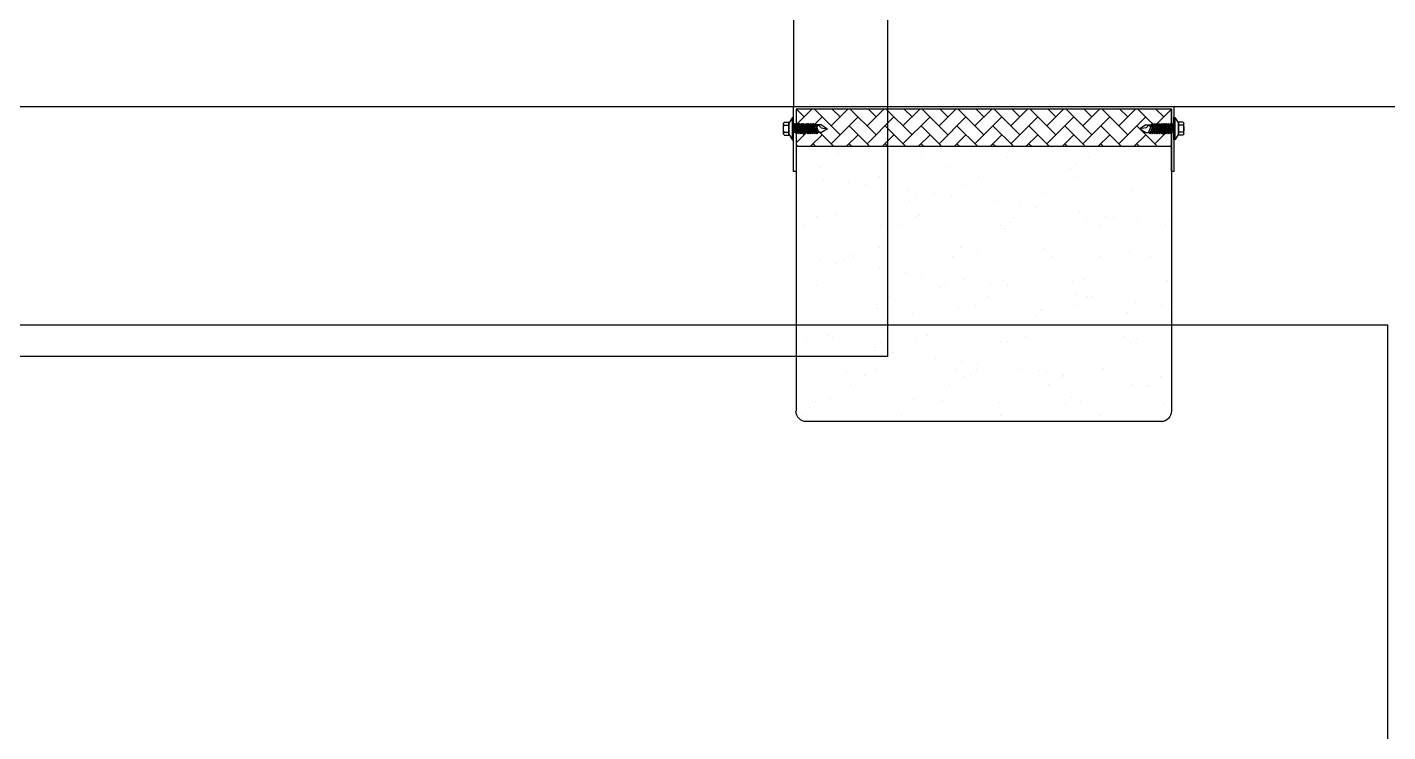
# Model space of a CAD drawing. Header units: millimetres. Extents: x -26983 to 60590, y 825 to 42375.
# Drawn here: x 57716.82 to 57738.1, y 17678.28 to 17689.31 of the extents above; entities that cross this region are included whole.
import ezdxf

# ---------------------------------------------------------------- set-up
doc = ezdxf.new("R2010")
doc.units = ezdxf.units.MM
doc.header["$LTSCALE"] = 100
doc.header["$MEASUREMENT"] = 0
doc.layers.get('0').update_dxf_attribs({"linetype": 'CONTINUOUS'})
for name, color, linetype in [('ELE7 (0.07)', 8, 'CONTINUOUS'), ('ELE9', 9, 'CONTINUOUS'), ('FIN(패널-T75 글라스울)', 6, 'CONTINUOUS'), ('OVERHEAD DOOR - ELE', 9, 'CONTINUOUS'), ('OVERHEAD DOOR - ETC', 252, 'CONTINUOUS'), ('주차-화물', 251, 'CONTINUOUS')]:
    doc.layers.add(name, color=color, linetype=linetype)

# ---------------------------------------------------------------- blocks, each defined once
blk = doc.blocks.new('A$Ca9da7916')
at = {"layer": 'ELE7 (0.07)', "ltscale": 0.002}
blk.add_line((227, 4275), (227, 6725), dxfattribs=at)
at = {"layer": 'FIN(패널-T75 글라스울)'}
for p, q in [((227, 6650), (227, 7675)), ((702, 6725), (227, 6725)), ((702, 6650), (227, 6650))]:
    blk.add_line(p, q, dxfattribs=at)
at = {"layer": 'OVERHEAD DOOR - ELE', "ltscale": 0.002}
for p, q in [((27, 6725), (27, 4275)), ((227, 6725), (27, 6725))]:
    blk.add_line(p, q, dxfattribs=at)
at = {"layer": 'OVERHEAD DOOR - ETC'}
for p, q in [((204.1, 6961.5), (204.1, 6957.8)), ((205.2, 6962), (213.4, 6962)), ((206.6, 6961.5), (206.6, 6957.8)), ((212, 6961.5), (212, 6957.8)), ((214.6, 6961.5), (214.6, 6957.8)), ((225, 6952), (-16.7, 6952)), ((195, 6952), (195, 6652)), ((195, 6952), (225, 6952)), ((205, 6957.8), (200.3, 6954.8)), ((218.3, 6954.8), (200.3, 6954.8)), ((200.3, 6954.8), (200.3, 6954)), ((200.3, 6954.8), (218.3, 6954.8)), ((200.3, 6954), (218.3, 6954)), ((204.1, 6957.8), (214.6, 6957.8)), ((213.6, 6957.8), (205, 6957.8)), ((205.2, 6951.6), (211.1, 6954)), ((205.2, 6949.8), (213.5, 6953.2)), ((205.2, 6949.8), (213.5, 6953.2)), ((205.2, 6951.6), (206.2, 6952.4)), ((206.2, 6951.2), (205.2, 6951.6)), ((205.2, 6951.6), (206.2, 6950.8)), ((206.2, 6951.6), (205.2, 6951.6)), ((205.2, 6947.9), (213.5, 6951.4)), ((205.2, 6947.9), (213.5, 6951.4)), ((205.2, 6949.8), (206.2, 6950.6)), ((206.2, 6949.4), (205.2, 6949.8)), ((205.2, 6949.8), (206.2, 6949)), ((206.2, 6949.8), (205.2, 6949.8)), ((205.2, 6946.1), (213.5, 6949.5)), ((205.2, 6946.1), (213.5, 6949.5)), ((206.2, 6952.4), (206.2, 6954)), ((211.9, 6954), (206.2, 6951.6)), ((206.2, 6952.4), (210, 6954)), ((206.2, 6950.6), (212.5, 6953.2)), ((212.5, 6952.4), (206.2, 6949.8)), ((206.2, 6950.6), (206.2, 6951.6)), ((206.2, 6948.7), (212.5, 6951.4)), ((212.5, 6950.5), (206.2, 6947.9)), ((206.2, 6948.7), (206.2, 6949.8)), ((206.2, 6946.9), (212.5, 6949.5)), ((212.5, 6953.2), (212.5, 6954)), ((213.5, 6953.2), (212.5, 6954)), ((212.5, 6953.6), (213.5, 6953.2)), ((213.5, 6953.2), (212.5, 6952.4)), ((212.5, 6953.2), (213.5, 6953.2)), ((212.5, 6951.4), (212.5, 6952.4)), ((213.5, 6951.4), (212.5, 6952.2)), ((212.5, 6951.8), (213.5, 6951.4)), ((213.5, 6951.4), (212.5, 6950.5)), ((212.5, 6951.4), (213.5, 6951.4)), ((212.5, 6949.5), (212.5, 6950.5)), ((213.5, 6949.5), (212.5, 6950.3)), ((212.5, 6949.9), (213.5, 6949.5)), ((213.5, 6949.5), (212.5, 6948.7)), ((212.5, 6949.5), (213.5, 6949.5)), ((218.3, 6954.8), (213.6, 6957.8)), ((218.3, 6954), (218.3, 6954.8)), ((225, 6952), (225, 6652)), ((-25, 6943.7), (-25, 6660.3)), ((205.2, 6947.9), (206.2, 6948.7)), ((206.2, 6947.5), (205.2, 6947.9)), ((205.2, 6947.9), (206.2, 6947.1)), ((206.2, 6947.9), (205.2, 6947.9)), ((205.2, 6944.3), (213.5, 6947.7)), ((205.2, 6944.3), (213.5, 6947.7)), ((205.2, 6946.1), (206.2, 6946.9)), ((206.2, 6945.7), (205.2, 6946.1)), ((205.2, 6946.1), (206.2, 6945.3)), ((206.2, 6946.1), (205.2, 6946.1)), ((205.2, 6942.4), (213.5, 6945.9)), ((205.2, 6942.4), (213.5, 6945.9)), ((205.2, 6944.3), (206.2, 6945.1)), ((206.2, 6943.9), (205.2, 6944.3)), ((205.2, 6944.3), (206.2, 6943.5)), ((206.2, 6944.3), (205.2, 6944.3)), ((205.2, 6940.6), (213.5, 6944)), ((205.2, 6940.6), (213.5, 6944)), ((205.2, 6942.4), (206.2, 6943.2)), ((206.2, 6942), (205.2, 6942.4)), ((205.2, 6942.4), (206.2, 6941.6)), ((206.2, 6942.4), (205.2, 6942.4)), ((205.2, 6938.8), (213.5, 6942.2)), ((205.2, 6938.8), (213.5, 6942.2)), ((205.2, 6940.6), (206.2, 6941.4)), ((206.2, 6940.2), (205.2, 6940.6)), ((205.2, 6940.6), (206.2, 6939.8)), ((206.2, 6940.6), (205.2, 6940.6)), ((205.2, 6936.9), (213.5, 6940.4)), ((205.2, 6936.9), (213.5, 6940.4)), ((205.2, 6938.8), (206.2, 6939.6)), ((206.2, 6938.4), (205.2, 6938.8)), ((205.2, 6938.8), (206.2, 6938)), ((206.2, 6938.8), (205.2, 6938.8)), ((205.2, 6935.1), (213.5, 6938.5)), ((205.2, 6935.1), (213.5, 6938.5)), ((212.5, 6948.7), (206.2, 6946.1)), ((206.2, 6946.9), (206.2, 6947.9)), ((206.2, 6945.1), (212.5, 6947.7)), ((212.5, 6946.9), (206.2, 6944.3)), ((206.2, 6945.1), (206.2, 6946.1)), ((206.2, 6943.2), (212.5, 6945.9)), ((212.5, 6945), (206.2, 6942.4)), ((206.2, 6943.2), (206.2, 6944.3)), ((206.2, 6941.4), (212.5, 6944)), ((212.5, 6943.2), (206.2, 6940.6)), ((206.2, 6941.4), (206.2, 6942.4)), ((206.2, 6939.6), (212.5, 6942.2)), ((212.5, 6941.4), (206.2, 6938.8)), ((206.2, 6939.6), (206.2, 6940.6)), ((206.2, 6937.7), (212.5, 6940.4)), ((212.5, 6939.5), (206.2, 6936.9)), ((206.2, 6937.7), (206.2, 6938.8)), ((206.2, 6935.9), (212.5, 6938.5)), ((212.5, 6947.7), (212.5, 6948.7)), ((213.5, 6947.7), (212.5, 6948.5)), ((212.5, 6948.1), (213.5, 6947.7)), ((213.5, 6947.7), (212.5, 6946.9)), ((212.5, 6947.7), (213.5, 6947.7)), ((212.5, 6945.9), (212.5, 6946.9)), ((213.5, 6945.9), (212.5, 6946.7)), ((212.5, 6946.3), (213.5, 6945.9)), ((213.5, 6945.9), (212.5, 6945)), ((212.5, 6945.9), (213.5, 6945.9)), ((212.5, 6944), (212.5, 6945)), ((213.5, 6944), (212.5, 6944.8)), ((212.5, 6944.4), (213.5, 6944)), ((213.5, 6944), (212.5, 6943.2)), ((212.5, 6944), (213.5, 6944)), ((212.5, 6942.2), (212.5, 6943.2)), ((213.5, 6942.2), (212.5, 6943)), ((212.5, 6942.6), (213.5, 6942.2)), ((213.5, 6942.2), (212.5, 6941.4)), ((212.5, 6942.2), (213.5, 6942.2)), ((212.5, 6940.4), (212.5, 6941.4)), ((213.5, 6940.4), (212.5, 6941.2)), ((212.5, 6940.8), (213.5, 6940.4)), ((213.5, 6940.4), (212.5, 6939.5)), ((212.5, 6940.4), (213.5, 6940.4)), ((212.5, 6938.5), (212.5, 6939.5)), ((213.5, 6938.5), (212.5, 6939.3)), ((212.5, 6938.9), (213.5, 6938.5)), ((213.5, 6938.5), (212.5, 6937.7)), ((212.5, 6938.5), (213.5, 6938.5)), ((205.2, 6936.9), (206.2, 6937.7)), ((206.2, 6936.5), (205.2, 6936.9)), ((205.2, 6936.9), (206.2, 6936.1)), ((206.2, 6936.9), (205.2, 6936.9)), ((205.2, 6935.1), (206.2, 6935.9)), ((206.2, 6934.7), (205.2, 6935.1)), ((205.2, 6935.1), (206.2, 6934.3)), ((206.2, 6935.1), (205.2, 6935.1)), ((212.5, 6937.7), (206.2, 6935.1)), ((206.2, 6935.9), (206.2, 6936.9)), ((206.2, 6933.7), (210.4, 6935.5)), ((206.2, 6931.6), (206.2, 6935.1)), ((209.3, 6926.8), (206.2, 6931.6)), ((210, 6931.8), (209.3, 6926.8)), ((212.5, 6931.6), (209.3, 6926.8)), ((212.5, 6934.3), (210, 6931.8)), ((210.4, 6935.4), (213.5, 6936.7)), ((210.4, 6935.4), (213.5, 6936.7)), ((210.4, 6935.4), (211.4, 6936.3)), ((210.4, 6935.5), (212.5, 6934.3)), ((211.4, 6935.4), (210.4, 6935.4)), ((211.4, 6936.3), (212.5, 6936.7)), ((212.5, 6935.9), (211.4, 6935.4)), ((212.5, 6936.7), (212.5, 6937.7)), ((213.5, 6936.7), (212.5, 6937.5)), ((212.5, 6937.1), (213.5, 6936.7)), ((213.5, 6936.7), (212.5, 6935.9)), ((212.5, 6936.7), (213.5, 6936.7)), ((212.5, 6931.6), (212.5, 6935.9)), ((205.2, 6668.9), (206.2, 6669.7)), ((206.2, 6669.3), (205.2, 6668.9)), ((205.2, 6668.9), (213.5, 6665.5)), ((205.2, 6668.9), (213.5, 6665.5)), ((206.2, 6668.9), (205.2, 6668.9)), ((205.2, 6668.9), (206.2, 6668.1)), ((205.2, 6667.1), (206.2, 6667.9)), ((206.2, 6667.5), (205.2, 6667.1)), ((205.2, 6667.1), (213.5, 6663.6)), ((205.2, 6667.1), (213.5, 6663.6)), ((206.2, 6667.1), (205.2, 6667.1)), ((205.2, 6667.1), (206.2, 6666.3)), ((209.3, 6677.2), (206.2, 6672.4)), ((206.2, 6672.4), (206.2, 6668.9)), ((206.2, 6670.3), (210.4, 6668.5)), ((212.5, 6666.3), (206.2, 6668.9)), ((206.2, 6668.1), (206.2, 6667.1)), ((206.2, 6668.1), (212.5, 6665.5)), ((212.5, 6664.5), (206.2, 6667.1)), ((212.5, 6672.4), (209.3, 6677.2)), ((210, 6672.2), (209.3, 6677.2)), ((212.5, 6669.7), (210, 6672.2)), ((210.4, 6668.5), (212.5, 6669.7)), ((210.4, 6668.6), (213.5, 6667.3)), ((210.4, 6668.6), (213.5, 6667.3)), ((211.4, 6668.6), (210.4, 6668.6)), ((210.4, 6668.6), (211.4, 6667.7)), ((212.5, 6668.1), (211.4, 6668.6)), ((211.4, 6667.7), (212.5, 6667.3)), ((212.5, 6672.4), (212.5, 6668.1)), ((213.5, 6667.3), (212.5, 6668.1)), ((212.5, 6667.3), (212.5, 6666.3)), ((212.5, 6667.3), (213.5, 6667.3)), ((212.5, 6666.9), (213.5, 6667.3)), ((213.5, 6667.3), (212.5, 6666.5)), ((205.2, 6665.2), (206.2, 6666)), ((206.2, 6665.6), (205.2, 6665.2)), ((205.2, 6665.2), (213.5, 6661.8)), ((205.2, 6665.2), (213.5, 6661.8)), ((206.2, 6665.2), (205.2, 6665.2)), ((205.2, 6665.2), (206.2, 6664.4)), ((205.2, 6663.4), (206.2, 6664.2)), ((206.2, 6663.8), (205.2, 6663.4)), ((205.2, 6663.4), (213.5, 6660)), ((205.2, 6663.4), (213.5, 6660)), ((206.2, 6663.4), (205.2, 6663.4)), ((205.2, 6663.4), (206.2, 6662.6)), ((205.2, 6661.6), (206.2, 6662.4)), ((206.2, 6662), (205.2, 6661.6)), ((205.2, 6661.6), (213.5, 6658.1)), ((205.2, 6661.6), (213.5, 6658.1)), ((206.2, 6661.6), (205.2, 6661.6)), ((205.2, 6661.6), (206.2, 6660.8)), ((205.2, 6659.7), (206.2, 6660.5)), ((206.2, 6660.1), (205.2, 6659.7)), ((205.2, 6659.7), (213.5, 6656.3)), ((205.2, 6659.7), (213.5, 6656.3)), ((206.2, 6659.7), (205.2, 6659.7)), ((205.2, 6659.7), (206.2, 6658.9)), ((205.2, 6657.9), (206.2, 6658.7)), ((206.2, 6658.3), (205.2, 6657.9)), ((205.2, 6657.9), (213.5, 6654.5)), ((205.2, 6657.9), (213.5, 6654.5)), ((206.2, 6657.9), (205.2, 6657.9)), ((205.2, 6657.9), (206.2, 6657.1)), ((205.2, 6656.1), (206.2, 6656.9)), ((206.2, 6656.5), (205.2, 6656.1)), ((205.2, 6656.1), (213.5, 6652.6)), ((205.2, 6656.1), (213.5, 6652.6)), ((206.2, 6656.1), (205.2, 6656.1)), ((205.2, 6656.1), (206.2, 6655.3)), ((206.2, 6666.3), (206.2, 6665.2)), ((206.2, 6666.3), (212.5, 6663.6)), ((212.5, 6662.6), (206.2, 6665.2)), ((206.2, 6664.4), (206.2, 6663.4)), ((206.2, 6664.4), (212.5, 6661.8)), ((212.5, 6660.8), (206.2, 6663.4)), ((206.2, 6662.6), (206.2, 6661.6)), ((206.2, 6662.6), (212.5, 6660)), ((212.5, 6659), (206.2, 6661.6)), ((206.2, 6660.8), (206.2, 6659.7)), ((206.2, 6660.8), (212.5, 6658.1)), ((212.5, 6657.1), (206.2, 6659.7)), ((206.2, 6658.9), (206.2, 6657.9)), ((206.2, 6658.9), (212.5, 6656.3)), ((212.5, 6655.3), (206.2, 6657.9)), ((206.2, 6657.1), (206.2, 6656.1)), ((206.2, 6657.1), (212.5, 6654.5)), ((212.5, 6653.5), (206.2, 6656.1)), ((213.5, 6665.5), (212.5, 6666.3)), ((212.5, 6665.5), (212.5, 6664.5)), ((212.5, 6665.1), (213.5, 6665.5)), ((213.5, 6665.5), (212.5, 6664.7)), ((212.5, 6665.5), (213.5, 6665.5)), ((213.5, 6663.6), (212.5, 6664.5)), ((212.5, 6663.6), (212.5, 6662.6)), ((212.5, 6663.2), (213.5, 6663.6)), ((213.5, 6663.6), (212.5, 6662.8)), ((212.5, 6663.6), (213.5, 6663.6)), ((213.5, 6661.8), (212.5, 6662.6)), ((212.5, 6661.8), (212.5, 6660.8)), ((212.5, 6661.8), (213.5, 6661.8)), ((212.5, 6661.4), (213.5, 6661.8)), ((213.5, 6661.8), (212.5, 6661)), ((213.5, 6660), (212.5, 6660.8)), ((212.5, 6660), (212.5, 6659)), ((212.5, 6659.6), (213.5, 6660)), ((213.5, 6660), (212.5, 6659.2)), ((212.5, 6660), (213.5, 6660)), ((213.5, 6658.1), (212.5, 6659)), ((212.5, 6658.1), (212.5, 6657.1)), ((212.5, 6657.7), (213.5, 6658.1)), ((213.5, 6658.1), (212.5, 6657.3)), ((212.5, 6658.1), (213.5, 6658.1)), ((213.5, 6656.3), (212.5, 6657.1)), ((212.5, 6656.3), (212.5, 6655.3)), ((212.5, 6655.9), (213.5, 6656.3)), ((213.5, 6656.3), (212.5, 6655.5)), ((212.5, 6656.3), (213.5, 6656.3)), ((225, 6652), (-16.7, 6652)), ((225, 6652), (195, 6652)), ((200.3, 6649.2), (200.3, 6650)), ((200.3, 6650), (218.3, 6650)), ((218.3, 6649.2), (200.3, 6649.2)), ((205, 6646.2), (200.3, 6649.2)), ((200.3, 6649.2), (218.3, 6649.2)), ((204.1, 6646.2), (214.6, 6646.2)), ((204.1, 6642.5), (204.1, 6646.2)), ((213.6, 6646.2), (205, 6646.2)), ((205.2, 6654.2), (206.2, 6655)), ((206.2, 6654.6), (205.2, 6654.2)), ((205.2, 6654.2), (213.5, 6650.8)), ((205.2, 6654.2), (213.5, 6650.8)), ((206.2, 6654.2), (205.2, 6654.2)), ((205.2, 6654.2), (206.2, 6653.4)), ((205.2, 6652.4), (206.2, 6653.2)), ((206.2, 6652.8), (205.2, 6652.4)), ((205.2, 6652.4), (211.1, 6650)), ((206.2, 6652.4), (205.2, 6652.4)), ((205.2, 6652.4), (206.2, 6651.6)), ((206.2, 6655.3), (206.2, 6654.2)), ((206.2, 6655.3), (212.5, 6652.6)), ((212.5, 6651.6), (206.2, 6654.2)), ((206.2, 6653.4), (206.2, 6652.4)), ((206.2, 6653.4), (212.5, 6650.8)), ((211.9, 6650), (206.2, 6652.4)), ((206.2, 6651.6), (206.2, 6650)), ((206.2, 6651.6), (210, 6650)), ((206.6, 6642.5), (206.6, 6646.2)), ((212, 6642.5), (212, 6646.2)), ((213.5, 6654.5), (212.5, 6655.3)), ((212.5, 6654.5), (212.5, 6653.5)), ((212.5, 6654.1), (213.5, 6654.5)), ((213.5, 6654.5), (212.5, 6653.7)), ((212.5, 6654.5), (213.5, 6654.5)), ((213.5, 6652.6), (212.5, 6653.5)), ((212.5, 6652.6), (212.5, 6651.6)), ((212.5, 6652.2), (213.5, 6652.6)), ((213.5, 6652.6), (212.5, 6651.8)), ((212.5, 6652.6), (213.5, 6652.6)), ((213.5, 6650.8), (212.5, 6651.6)), ((212.5, 6650.8), (212.5, 6650)), ((212.5, 6650.4), (213.5, 6650.8)), ((213.5, 6650.8), (212.5, 6650)), ((212.5, 6650.8), (213.5, 6650.8)), ((218.3, 6649.2), (213.6, 6646.2)), ((214.6, 6642.5), (214.6, 6646.2)), ((218.3, 6650), (218.3, 6649.2)), ((205.2, 6642), (213.4, 6642))]:
    blk.add_line(p, q, dxfattribs=at)
at = {"layer": 'OVERHEAD DOOR - ETC', "ltscale": 0.002}
for p, q in [((64.9, 6949.5), (64.9, 6949.5)), ((87.7, 6949.2), (87.7, 6949.2)), ((136.6, 6950.8), (136.6, 6950.8)), ((227, 6954), (175, 6954)), ((175, 6954), (175, 6952)), ((175, 6952), (225, 6952)), ((195, 6950.8), (196.2, 6952)), ((197.3, 6938.7), (210.6, 6952)), ((211.6, 6938.7), (224.9, 6952)), ((225, 6952), (225, 6652)), ((227, 6650), (227, 6954)), ((-10.2, 6946), (-10.2, 6946)), ((11.1, 6943.7), (11.1, 6943.7)), ((38.8, 6947.6), (38.8, 6947.6)), ((67.6, 6944.3), (67.6, 6944.3)), ((133, 6947.1), (133, 6947.1)), ((155.1, 6947.4), (155.1, 6947.4)), ((195, 6940.9), (211.6, 6924.3)), ((204.4, 6945.9), (225, 6925.3)), ((218.8, 6945.9), (225, 6939.7)), ((3.1, 6934.2), (3.1, 6934.2)), ((4.2, 6932.9), (4.2, 6932.9)), ((106.9, 6935.4), (106.9, 6935.4)), ((195, 6922.1), (204.4, 6931.5)), ((197.3, 6909.9), (218.8, 6931.5)), ((4.9, 6920.9), (4.9, 6920.9)), ((37.4, 6919.6), (37.4, 6919.6)), ((41.7, 6924.3), (41.7, 6924.3)), ((62.3, 6916.9), (62.3, 6916.9)), ((70.3, 6923.7), (70.3, 6923.7)), ((111.2, 6918.5), (111.2, 6918.5)), ((134.8, 6925.3), (134.8, 6925.3)), ((160.1, 6920.1), (160.1, 6920.1)), ((195, 6926.6), (197.3, 6924.3)), ((204.4, 6917.1), (225, 6896.6)), ((211.6, 6909.9), (225, 6923.3)), ((218.8, 6917.1), (225, 6910.9)), ((13.3, 6915.3), (13.3, 6915.3)), ((43.3, 6914.9), (43.3, 6914.9)), ((137.5, 6912.6), (137.5, 6912.6)), ((195, 6912.2), (211.6, 6895.6)), ((7.6, 6900.3), (7.6, 6900.3)), ((17.1, 6897.5), (17.1, 6897.5)), ((107.4, 6895.3), (107.4, 6895.3)), ((111.7, 6900), (111.7, 6900)), ((131.6, 6894.9), (131.6, 6894.9)), ((138.4, 6905.6), (138.4, 6905.6)), ((139.2, 6899.4), (139.2, 6899.4)), ((195, 6893.3), (204.4, 6902.8)), ((195, 6897.8), (197.3, 6895.6)), ((197.3, 6881.2), (218.8, 6902.8)), ((-20.3, 6894.4), (-20.3, 6894.4)), ((74.8, 6889.2), (74.8, 6889.2)), ((74.8, 6885.1), (74.8, 6885.1)), ((137.5, 6884.3), (137.5, 6884.3)), ((186.4, 6885.9), (186.4, 6885.9)), ((204.4, 6888.4), (225, 6867.8)), ((211.6, 6881.2), (225, 6894.6)), ((218.8, 6888.4), (225, 6882.2)), ((-9.3, 6879.5), (-9.3, 6879.5)), ((39.6, 6881.1), (39.6, 6881.1)), ((68, 6874.4), (68, 6874.4)), ((76.6, 6876), (76.6, 6876)), ((87.1, 6873.2), (87.1, 6873.2)), ((88.6, 6882.7), (88.6, 6882.7)), ((142, 6878.7), (142, 6878.7)), ((170.6, 6876.8), (170.6, 6876.8)), ((181.7, 6875.7), (181.7, 6875.7)), ((195, 6883.5), (211.6, 6866.8)), ((195, 6864.6), (204.4, 6874)), ((197.3, 6852.5), (218.8, 6874)), ((-10.3, 6867.5), (-10.3, 6867.5)), ((-6, 6872.2), (-6, 6872.2)), ((11.2, 6864.6), (11.2, 6864.6)), ((12.1, 6865.8), (12.1, 6865.8)), ((177.4, 6871), (177.4, 6871)), ((195, 6869.1), (197.3, 6866.8)), ((211.6, 6852.5), (225, 6865.8)), ((4.4, 6853.8), (4.4, 6853.8)), ((13.9, 6852.6), (13.9, 6852.6)), ((79.3, 6855.3), (79.3, 6855.3)), ((107, 6856.3), (107, 6856.3)), ((162.6, 6851.5), (162.6, 6851.5)), ((195, 6854.7), (211.6, 6838.1)), ((204.4, 6859.7), (225, 6839.1)), ((218.8, 6859.7), (225, 6853.5)), ((15.8, 6846.7), (15.8, 6846.7)), ((59.7, 6843.2), (59.7, 6843.2)), ((64, 6847.9), (64, 6847.9)), ((64.7, 6848.3), (64.7, 6848.3)), ((113.7, 6849.9), (113.7, 6849.9)), ((146.5, 6844.2), (146.5, 6844.2)), ((157.1, 6848.9), (157.1, 6848.9)), ((195, 6835.8), (204.4, 6845.3)), ((197.3, 6823.7), (218.8, 6845.3)), ((16.6, 6831.9), (16.6, 6831.9)), ((43.4, 6835.8), (43.4, 6835.8)), ((148.2, 6831), (148.2, 6831)), ((195, 6840.4), (197.3, 6838.1)), ((204.4, 6830.9), (225, 6810.4)), ((211.6, 6823.7), (225, 6837.1)), ((218.8, 6830.9), (225, 6824.7)), ((39.4, 6821.1), (39.4, 6821.1)), ((83.8, 6820.8), (83.8, 6820.8)), ((129.7, 6818.9), (129.7, 6818.9)), ((134, 6823.6), (134, 6823.6)), ((137.2, 6819.3), (137.2, 6819.3)), ((138.5, 6826.5), (138.5, 6826.5)), ((186.1, 6820.9), (186.1, 6820.9)), ((195, 6826), (211.6, 6809.4)), ((-20.2, 6815.3), (-20.2, 6815.3)), ((-9.6, 6814.5), (-9.6, 6814.5)), ((39.3, 6816.1), (39.3, 6816.1)), ((88.2, 6817.7), (88.2, 6817.7)), ((131.7, 6815.8), (131.7, 6815.8)), ((151, 6810.4), (151, 6810.4)), ((195, 6807.1), (204.4, 6816.5)), ((195, 6811.6), (197.3, 6809.4)), ((197.3, 6795), (218.8, 6816.5)), ((211.6, 6795), (225, 6808.4)), ((21.1, 6797.4), (21.1, 6797.4)), ((74.9, 6806), (74.9, 6806)), ((85.6, 6807.6), (85.6, 6807.6)), ((170.8, 6797.7), (170.8, 6797.7)), ((195, 6797.3), (211.6, 6780.6)), ((204.4, 6802.2), (225, 6781.6)), ((218.8, 6802.2), (225, 6796)), ((12, 6791.2), (12, 6791.2)), ((16.3, 6795.9), (16.3, 6795.9)), ((68.1, 6795.3), (68.1, 6795.3)), ((88.3, 6787), (88.3, 6787)), ((109.4, 6796.8), (109.4, 6796.8)), ((195, 6778.4), (204.4, 6787.8)), ((197.3, 6766.3), (218.8, 6787.8)), ((11.3, 6785.5), (11.3, 6785.5)), ((16.6, 6780.2), (16.6, 6780.2)), ((22.9, 6784.2), (22.9, 6784.2)), ((65.6, 6781.8), (65.6, 6781.8)), ((107.2, 6777.2), (107.2, 6777.2)), ((114.5, 6783.4), (114.5, 6783.4)), ((155.5, 6775.9), (155.5, 6775.9)), ((163.5, 6785), (163.5, 6785)), ((195, 6782.9), (197.3, 6780.6)), ((211.6, 6766.3), (225, 6779.6)), ((-8.3, 6769.1), (-8.3, 6769.1)), ((4.5, 6774.7), (4.5, 6774.7)), ((82, 6766.9), (82, 6766.9)), ((86.3, 6771.6), (86.3, 6771.6)), ((179.4, 6772.5), (179.4, 6772.5)), ((195, 6768.5), (211.6, 6751.9)), ((204.4, 6773.4), (225, 6752.9)), ((218.8, 6773.4), (225, 6767.3)), ((25.6, 6763.5), (25.6, 6763.5)), ((43.6, 6756.7), (43.6, 6756.7)), ((157.2, 6762.7), (157.2, 6762.7)), ((195, 6749.6), (204.4, 6759.1)), ((195, 6754.1), (197.3, 6751.9)), ((197.3, 6737.5), (218.8, 6759.1)), ((-7.2, 6745.9), (-7.2, 6745.9)), ((41.8, 6747.5), (41.8, 6747.5)), ((61.7, 6744.8), (61.7, 6744.8)), ((90.7, 6749.1), (90.7, 6749.1)), ((92.8, 6752.5), (92.8, 6752.5)), ((138.7, 6747.4), (138.7, 6747.4)), ((139.7, 6750.7), (139.7, 6750.7)), ((152, 6742.6), (152, 6742.6)), ((156.3, 6747.3), (156.3, 6747.3)), ((188.6, 6752.3), (188.6, 6752.3)), ((204.4, 6744.7), (225, 6724.1)), ((211.6, 6737.5), (225, 6750.9)), ((218.8, 6744.7), (225, 6738.5)), ((-20.1, 6736.2), (-20.1, 6736.2)), ((94.6, 6739.2), (94.6, 6739.2)), ((131.9, 6736.7), (131.9, 6736.7)), ((160, 6742), (160, 6742)), ((195, 6739.8), (211.6, 6723.2)), ((30.1, 6729), (30.1, 6729)), ((75.1, 6726.9), (75.1, 6726.9)), ((195, 6720.9), (204.4, 6730.3)), ((195, 6725.4), (197.3, 6723.2)), ((197.3, 6708.8), (218.8, 6730.3)), ((211.6, 6708.8), (225, 6722.2)), ((16.3, 6715.3), (16.3, 6715.3)), ((31.9, 6715.8), (31.9, 6715.8)), ((34.3, 6714.8), (34.3, 6714.8)), ((38.6, 6719.5), (38.6, 6719.5)), ((65.3, 6716.9), (65.3, 6716.9)), ((68.3, 6716.2), (68.3, 6716.2)), ((97.3, 6718.6), (97.3, 6718.6)), ((114.2, 6718.5), (114.2, 6718.5)), ((131.7, 6720.5), (131.7, 6720.5)), ((163.2, 6720.1), (163.2, 6720.1)), ((170.9, 6718.6), (170.9, 6718.6)), ((195, 6711), (211.6, 6694.4)), ((204.4, 6716), (225, 6695.4)), ((218.8, 6716), (225, 6709.8)), ((11.5, 6706.4), (11.5, 6706.4)), ((164.5, 6707.5), (164.5, 6707.5)), ((195, 6692.2), (204.4, 6701.6)), ((197.3, 6680), (218.8, 6701.6)), ((4.7, 6695.6), (4.7, 6695.6)), ((14, 6692.7), (14, 6692.7)), ((34.6, 6695.2), (34.6, 6695.2)), ((104.3, 6690.5), (104.3, 6690.5)), ((107.3, 6698.1), (107.3, 6698.1)), ((108.6, 6695.2), (108.6, 6695.2)), ((166.2, 6694.3), (166.2, 6694.3)), ((195, 6696.7), (197.3, 6694.4)), ((211.6, 6680), (225, 6693.4)), ((-6.3, 6679.4), (-6.3, 6679.4)), ((42.6, 6681), (42.6, 6681)), ((43.7, 6677.6), (43.7, 6677.6)), ((91.6, 6682.6), (91.6, 6682.6)), ((101.8, 6684.1), (101.8, 6684.1)), ((140.5, 6684.2), (140.5, 6684.2)), ((189.4, 6685.8), (189.4, 6685.8)), ((195, 6682.3), (211.6, 6665.7)), ((204.4, 6687.2), (225, 6666.7)), ((218.8, 6687.2), (225, 6681)), ((-9.1, 6667.4), (-9.1, 6667.4)), ((84, 6668.4), (84, 6668.4)), ((103.6, 6670.9), (103.6, 6670.9)), ((138.8, 6668.3), (138.8, 6668.3)), ((169, 6673.6), (169, 6673.6)), ((178.6, 6670.9), (178.6, 6670.9)), ((195, 6663.4), (204.4, 6672.9)), ((195, 6667.9), (197.3, 6665.7)), ((197.9, 6652), (218.8, 6672.9)), ((-19.9, 6657.1), (-19.9, 6657.1)), ((-13.4, 6662.8), (-13.4, 6662.8)), ((39.1, 6660.7), (39.1, 6660.7)), ((132, 6657.6), (132, 6657.6)), ((174.3, 6666.2), (174.3, 6666.2)), ((204.4, 6658.5), (210.9, 6652)), ((212.3, 6652), (225, 6664.7)), ((218.8, 6658.5), (225, 6652.3)), ((175, 6652), (175, 6650)), ((225, 6652), (175, 6652)), ((175, 6650), (227, 6650)), ((195, 6653.6), (196.6, 6652))]:
    blk.add_line(p, q, dxfattribs=at)
at = {"layer": 'OVERHEAD DOOR - ETC'}
for centre, radius, start, end in [((205.3, 6960.1), 1.86, 46.9662, 133.0338), ((209.3, 6954.4), 7.61, 69.1195, 110.8805), ((213.3, 6960.1), 1.86, 46.9662, 133.0338), ((-16.7, 6943.7), 8.33, 90, 180), ((-16.7, 6660.3), 8.33, 180, 270), ((205.3, 6643.9), 1.86, 226.9662, 313.0338), ((209.3, 6649.6), 7.61, 249.1195, 290.8805), ((213.3, 6643.9), 1.86, 226.9662, 313.0338)]:
    blk.add_arc(centre, radius, start, end, dxfattribs=at)
blk = doc.blocks.new('A$C9dd89177')
at = {"layer": '주차-화물', "ltscale": 0.1}
blk.add_lwpolyline([(0, 0), (11000, 0), (11000, 3250), (0, 3250), (0, 0), (11000, 3250)], dxfattribs=at)
blk = doc.blocks.new('B2FF')
at = {"layer": 'ELE9', "color": 253, "ltscale": 0.1, "xscale": -1, "rotation": 270}
blk.add_blockref('A$Ca9da7916', (37229924.7, 564844.3), dxfattribs=at)
at = {"layer": 'ELE9', "color": 253, "ltscale": 0.1, "rotation": 90.00000000000001}
blk.add_blockref('A$C9dd89177', (37237049.7, 553896.3), dxfattribs=at)

msp = doc.modelspace()

# ---------------------------------------------------------------- block references
at = {"xscale": 0.01956471256889679, "yscale": 0.01956471256889679, "zscale": 0.01956471256889679}
msp.add_blockref('B2FF', (-670794.073, 6632.608), dxfattribs=at)

doc.saveas('drawing.dxf')
